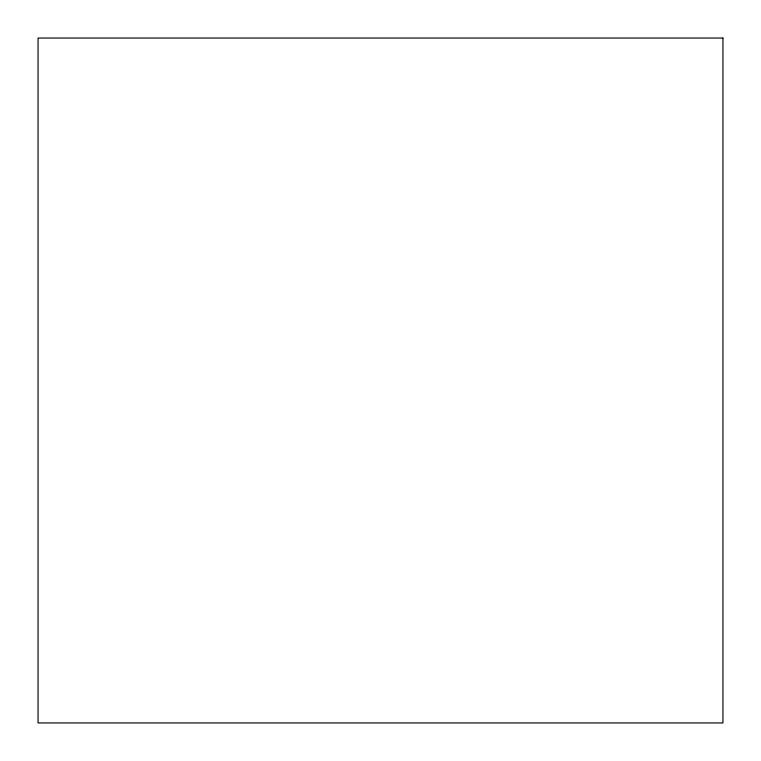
<?xml version="1.0" encoding="UTF-8"?>
<svg xmlns="http://www.w3.org/2000/svg" width="761" height="761" viewBox="0 0 761 761"><rect width="100%" height="100%" fill="white"/><g stroke="black" fill="none" stroke-linecap="round" stroke-linejoin="round"><path stroke-width="1.14" d="M722.95 38.05L38.05 38.05L38.05 722.95L722.95 722.95L722.95 38.05"/></g></svg>
